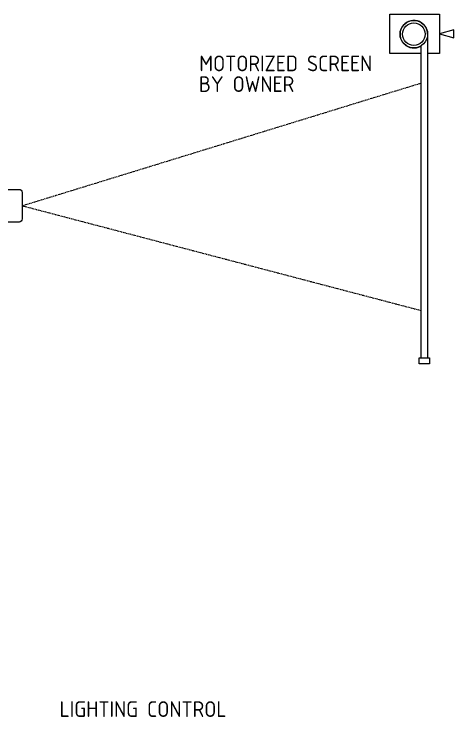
# Model space of a CAD drawing. Header units: millimetres. Extents: x 52029 to 181395, y -167683 to -9934.
# Drawn here: x 75134 to 82142, y -126430 to -115231 of the extents above; entities that cross this region are included whole.
import ezdxf
from ezdxf.enums import TextEntityAlignment as Align

# ---------------------------------------------------------------- set-up
doc = ezdxf.new("R2010")
doc.units = ezdxf.units.MM
doc.header["$LTSCALE"] = 3
doc.linetypes.add('HIDDEN', pattern=[9.525, 6.35, -3.175])
doc.layers.add('FUR', color=8, linetype='Continuous', lineweight=5)
doc.styles.add('style1', font='isocp.shx', dxfattribs={"height": 1})

msp = doc.modelspace()

# ---------------------------------------------------------------- linework, layer by layer
at = {"layer": 'FUR', "color": 7}
for p, q in [((81723, -115551), (81723, -120706)), ((81613, -115741), (81613, -120706))]:
    msp.add_line(p, q, dxfattribs=at)
at = {"layer": 'FUR', "color": 7, "linetype": 'HIDDEN'}
for q in [(81613, -116331), (81613, -119952)]:
    msp.add_line((75264, -118284), q, dxfattribs=at)
at = {"layer": 'FUR', "color": 7}
msp.add_lwpolyline([(81613, -115861), (81123, -115861), (81123, -115231), (81913, -115231), (81913, -115861), (81723, -115861)], dxfattribs=at)
for points in [[(82142, -115481), (81913, -115546), (82142, -115611)], [(81590, -120706), (81750, -120706), (81750, -120806), (81590, -120806)]]:
    msp.add_lwpolyline(points, close=True, dxfattribs=at)
msp.add_lwpolyline([(74742, -118024), (75214, -118024, -0.414214), (75264, -118074), (75264, -118495, -0.414214), (75214, -118545), (74742, -118545)], format="xyb", close=True, dxfattribs=at)
for radius in [220, 180]:
    msp.add_circle((81503, -115551), radius, dxfattribs=at)
msp.add_arc((81503, -115551), 220, 0, 300, dxfattribs=at)

# ---------------------------------------------------------------- texts
at = {"layer": 'FUR', "color": 7, "style": 'style1'}
msp.add_text('MOTORIZED SCREEN', height=250, dxfattribs=at).set_placement((78085, -116142))
at = {"layer": 'FUR', "color": 4, "style": 'style1'}
msp.add_text('BY OWNER', height=250, dxfattribs=at).set_placement((78079, -116472))
at = {"layer": 'FUR', "color": 7, "style": 'style1'}
msp.add_text('LIGHTING CONTROL', height=250, dxfattribs=at).set_placement((77189, -126430), align=Align.CENTER)

doc.saveas('drawing.dxf')
